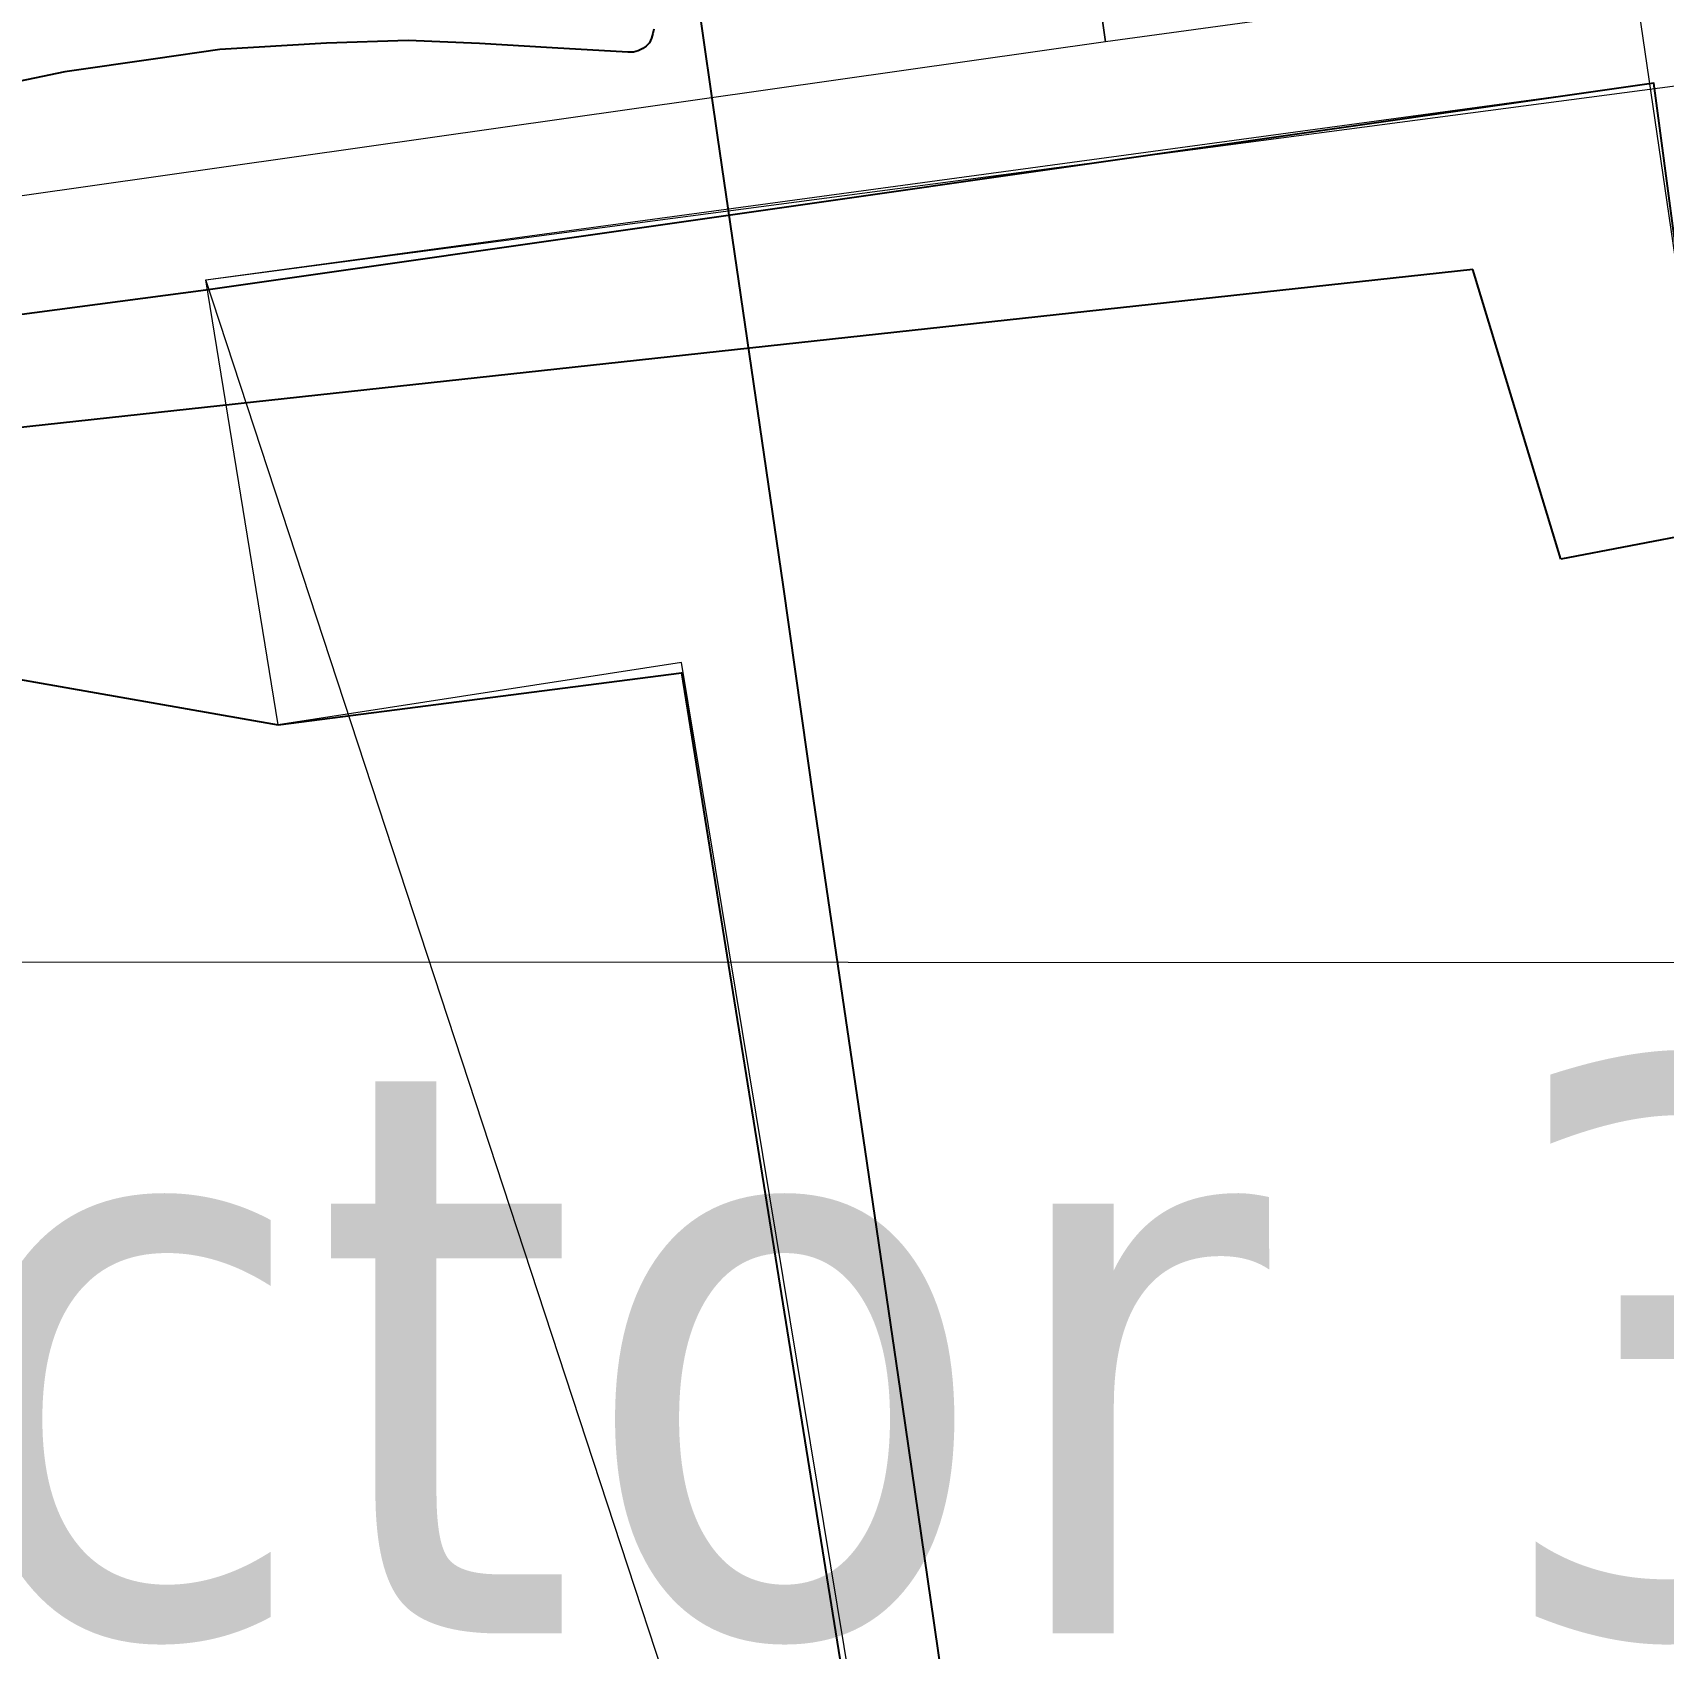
# Model space of a CAD drawing. Header units: metres. Extents: x 2 to 659295185, y -28 to 1124222152.
# Drawn here: x 655593.3 to 655750.9, y 1126763.7 to 1126919.9 of the extents above; entities that cross this region are included whole.
import ezdxf

# ---------------------------------------------------------------- set-up
doc = ezdxf.new("R2010")
doc.units = ezdxf.units.M
doc.header["$MEASUREMENT"] = 0
doc.linetypes.add('HIDDEN', pattern=[0.375, 0.25, -0.125])
for name, color, linetype in [('CERCA', 7, 'CONTINUOUS'), ('CURVAS', 2, 'CONTINUOUS'), ('MANZANA', 30, 'CONTINUOUS'), ('Parcelas', 140, 'CONTINUOUS'), ('TEXTOS', 7, 'CONTINUOUS')]:
    doc.layers.add(name, color=color, linetype=linetype)
doc.layers.add('PARCELA', color=140, linetype='CONTINUOUS', lineweight=40)
doc.styles.get("Standard").update_dxf_attribs({"font": 'tahoma.ttf'})

msp = doc.modelspace()

# ---------------------------------------------------------------- linework, layer by layer
at = {"layer": 'CERCA', "lineweight": 0}
msp.add_line((653807.4947, 1126830.69), (662151.2419, 1126827.7709), dxfattribs=at)
at = {"layer": 'CURVAS', "lineweight": 0}
for points in [[(655460, 1127188), (655474, 1127198), (655514, 1127198), (655525, 1127187), (655555, 1127186), (655586, 1127185), (655598, 1127185), (655602, 1127183), (655634, 1127173), (655647, 1127162), (655665, 1127144), (655697, 1126919), (655514, 1126893), (655487, 1127102), (655476, 1127100), (655460, 1127188)], [(655665, 1127144), (655669, 1127141), (655682, 1127133), (655694, 1127128), (655710, 1127124), (655723, 1127131), (655742, 1127163), (655749, 1127174), (655758, 1127177), (655785, 1127171), (655896, 1127085), (655906, 1127071), (655937, 1126910), (655876, 1126902), (655754, 1126885), (655748, 1126926), (655697, 1126919), (655665, 1127144)], [(655610, 1126896), (655754, 1126915), (655754, 1126885), (655876, 1126902), (655921, 1126655), (655695, 1126637), (655610, 1126896)], [(655610, 1126896), (655750, 1126915), (655754, 1126885), (655876, 1126902), (655897, 1126786), (655899, 1126773), (655911, 1126707), (655921, 1126655), (655810, 1126637), (655695, 1126619), (655675, 1126744), (655656, 1126859), (655617, 1126853), (655610, 1126896)]]:
    msp.add_lwpolyline(points, dxfattribs=at)
at = {"layer": 'MANZANA', "lineweight": -2}
for p, q in [((655659.5074, 1126909.7608), (655656.0029, 1126934.2958)), ((655665.832, 1126866.5396), (655659.5074, 1126909.7608)), ((655668.7757, 1126845.6538), (655665.832, 1126866.5396)), ((655673.7397, 1126811.9407), (655668.7757, 1126845.6538)), ((655677.3597, 1126787.2957), (655673.7397, 1126811.9407)), ((655680.4106, 1126766.18), (655677.3597, 1126787.2957)), ((655687.0733, 1126720.5293), (655680.4106, 1126766.18))]:
    msp.add_line(p, q, dxfattribs=at)
at = {"layer": 'MANZANA', "linetype": 'Continuous', "lineweight": -2}
for p, q in [((655629.5585, 1126919.1389), (655621.6672, 1126918.8789)), ((655636.4603, 1126918.8389), (655629.5585, 1126919.1389)), ((655653.1086, 1126919.3488), (655652.8942, 1126918.9089)), ((655653.2241, 1126919.7987), (655653.1086, 1126919.3488)), ((655653.3313, 1126920.2386), (655653.2241, 1126919.7987)), ((655611.3764, 1126918.279), (655605.1343, 1126917.3692)), ((655621.6672, 1126918.8789), (655611.3764, 1126918.279)), ((655643.4775, 1126918.429), (655636.4603, 1126918.8389)), ((655650.8163, 1126918.0191), (655643.4775, 1126918.429)), ((655651.3688, 1126918.0191), (655650.8163, 1126918.0191)), ((655651.8058, 1126918.1291), (655651.3688, 1126918.0191)), ((655652.2428, 1126918.349), (655651.8058, 1126918.1291)), ((655652.5644, 1126918.579), (655652.2428, 1126918.349)), ((655652.7871, 1126918.7989), (655652.5644, 1126918.579)), ((655652.8942, 1126918.9089), (655652.7871, 1126918.7989)), ((655596.369, 1126916.1195), (655560.9036, 1126908.661)), ((655605.1343, 1126917.3692), (655596.369, 1126916.1195))]:
    msp.add_line(p, q, dxfattribs=at)
at = {"layer": 'MANZANA', "lineweight": -3}
for p, q in [((655732.5, 1126897), (655460.0256, 1126867.355)), ((655741, 1126869), (655732.5, 1126897)), ((655871, 1126894), (655741, 1126869))]:
    msp.add_line(p, q, dxfattribs=at)
at = {"layer": 'PARCELA', "lineweight": -3}
for points in [[(655242, 1126844), (655339, 1126857), (655522, 1126883), (655542, 1126886), (655378, 1126895), (655617, 1126853), (655656, 1126858), (655735, 1126366)], [(655294, 1126522), (655249, 1126801), (655242, 1126844), (655242, 1126844), (655339, 1126857), (655522, 1126883), (655542, 1126886), (655378, 1126895), (655617, 1126853), (655656, 1126858), (655735, 1126366)], [(655242, 1126844), (655339, 1126857), (655522, 1126883), (655542, 1126886), (655378, 1126895), (655617, 1126853), (655656, 1126858), (655735, 1126366)], [(655294, 1126522), (655249, 1126801), (655242, 1126844), (655242, 1126844), (655339, 1126857), (655522, 1126883), (655542, 1126886), (655378, 1126895), (655617, 1126853), (655656, 1126858), (655735, 1126366)]]:
    msp.add_lwpolyline(points, dxfattribs=at)
at = {"layer": 'Parcelas', "lineweight": -3}
msp.add_lwpolyline([(655911, 1126707), (655876, 1126902), (655754, 1126885), (655750, 1126915), (655610, 1126895), (655542, 1126886), (655522, 1126883), (655518, 1126905), (655500, 1127010), (655490, 1127076), (655440, 1127069)], dxfattribs=at)

# ---------------------------------------------------------------- texts
at = {"layer": 'TEXTOS', "linetype": 'HIDDEN', "lineweight": 40, "insert": (655510.1506, 1126820.5508), "char_height": 55.39872, "width": 745.449546, "attachment_point": 1}
msp.add_mtext('sector 30', dxfattribs=at)

doc.saveas('drawing.dxf')
